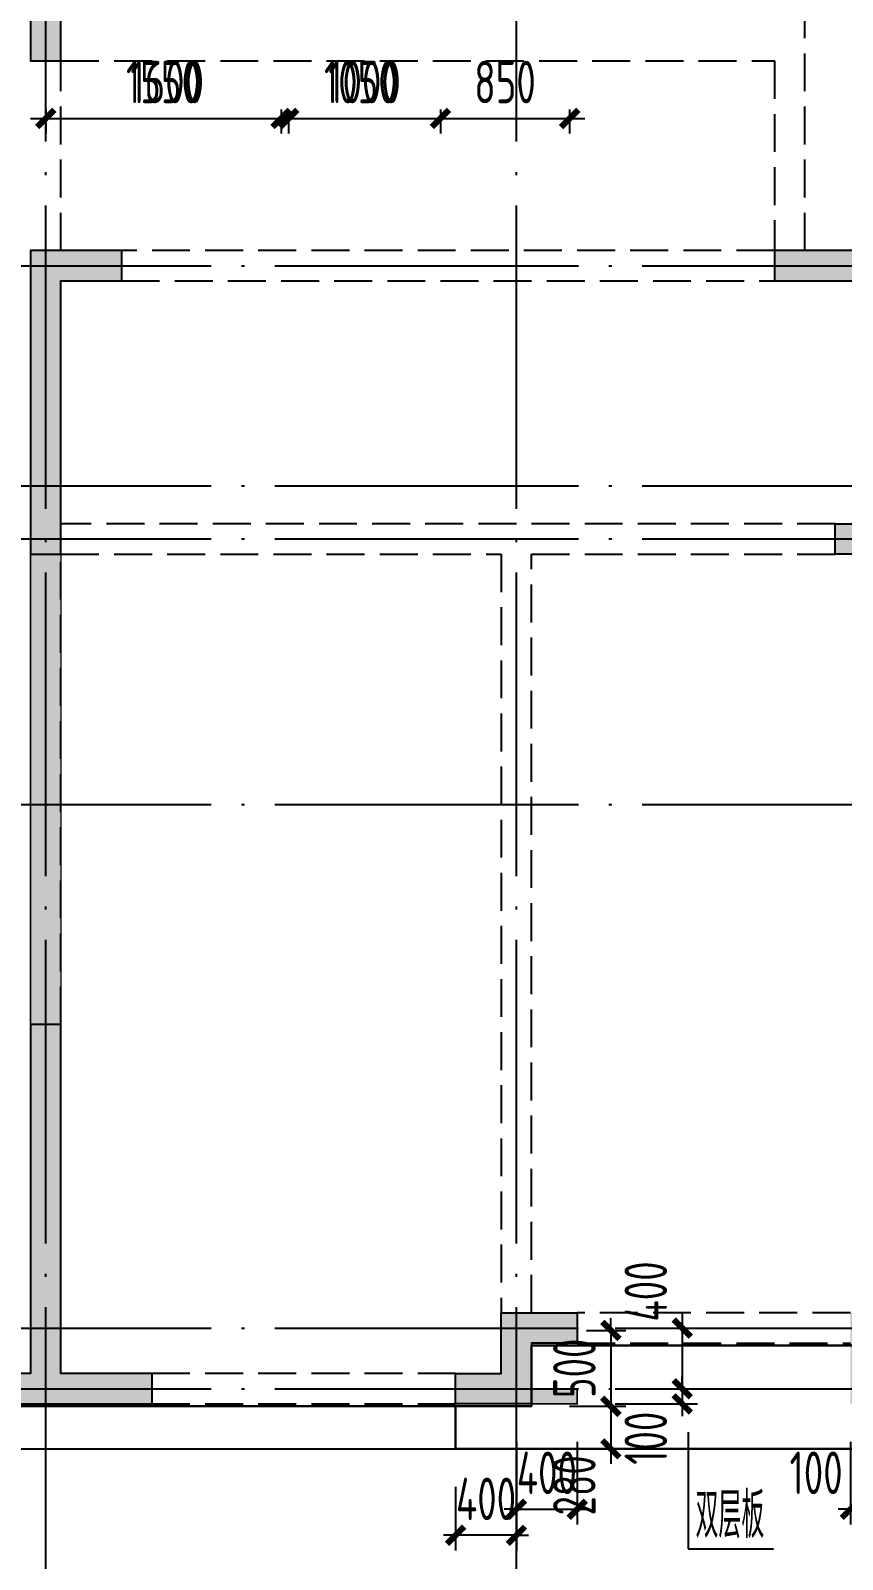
# Model space of a CAD drawing. Extents: x 154268 to 5133249, y -1832900 to 601179.
# Drawn here: x 674770 to 680117, y 580840 to 590915 of the extents above; entities that cross this region are included whole.
import ezdxf
from ezdxf.enums import TextEntityAlignment as Align

# ---------------------------------------------------------------- set-up
doc = ezdxf.new("R2010")
doc.units = 0
doc.header["$LTSCALE"] = 1000
doc.linetypes.add('DASH', pattern=[0.35, 0.25, -0.1])
doc.linetypes.add('DOTE', pattern=[2.42, 2, -0.2, 0.02, -0.2])
for name, color, linetype in [('A-ANNO-AXIS', 94, 'Continuous'), ('A-ANNO-DOTE', 15, 'DOTE'), ('DIM', 3, 'Continuous'), ('HATCH', 254, 'Continuous'), ('S-BASE-SING-实线', 7, 'Continuous'), ('S-BEAM-实线', 4, 'Continuous'), ('S-FLOOR-说明', 7, 'Continuous'), ('S-WALL-砼墙', 60, 'Continuous'), ('一体浇筑', 1, 'Continuous')]:
    doc.layers.add(name, color=color, linetype=linetype)
doc.styles.add('DIM_FONT', font='SIMPLEX', dxfattribs={"width": 0.7, "bigfont": 'GBCBIG'})
doc.styles.add('TSSD_Dimension', font='tssdeng.shx', dxfattribs={"width": 0.7, "bigfont": 'Hztxt.shx'})
doc.dimstyles.new('TSSD_100_100$0', dxfattribs={"dimtxt": 280, "dimasz": 80, "dimexe": 100, "dimexo": 250, "dimgap": 100, "dimtad": 1, "dimdec": 0, "dimzin": 0, "dimdsep": 46, "dimtxsty": 'TSSD_Dimension', "dimblk": 'ARCHTICK', "dimcen": 0, "dimdle": 100, "dimclrd": 3, "dimclre": 3, "dimclrt": 7, "dimadec": 0, "dimazin": 0, "dimtfac": 1, "dimtdec": 0, "dimtix": 1, "dimtmove": 2, "dimatfit": 3, "dimldrblk": 'ARCHTICK', "dimfxl": 100, "dimtolj": 1, "dimtzin": 0, "dimarcsym": 0})
pattern_1 = [(50, (-3130232.09, 2526935.15), (215.178055, -18.8256405), [22.5, -247.5]), (355, (-3130232.1, 2526935.15), (-41.6254, 225.65764), [18, -198]), (100.4514, (-3130214.16, 2526933.58), (173.552815, 206.831863), [19.122057, -210.342634]), (46.1842, (-3130232.1, 2526995.15), (320.172315, -49.655704), [33.75, -371.25]), (96.6356, (-3130205.4, 2526991), (280.398812, 292.235361), [28.683086, -315.5139]), (351.1842, (-3130232.1, 2526995.15), (280.398584, 292.23558), [27, -297]), (21, (-3130202.09, 2526980.15), (179.072116, -120.785667), [22.5, -247.5]), (326, (-3130202.1, 2526980.15), (72.9946, 217.545014), [18, -198]), (71.4514, (-3130187.17, 2526970.08), (252.066789, 96.759149), [19.122057, -210.342634]), (37.5, (-3130232.09, 2526935.15), (3.6479566, 99.8681561), [0, -195.6, 0, -201, 0, -198.75]), (7.5, (-3130232.09, 2526935.15), (78.9208612, 118.3235136), [0, -114.6, 0, -191.1, 0, -75.75]), (327.5, (-3130298.99, 2526935.15), (160.1467309, -6.7664615), [0, -75, 0, -234, 0, -310.5]), (317.5, (-3130328.99, 2526935.15), (174.955851, 30.0314947), [0, -97.5, 0, -155.4, 0, -220.5]), (45, (-3130232.09, 2526935.15), (-106.066017, 106.066017), [])]

# ---------------------------------------------------------------- blocks, each defined once
blk = doc.blocks.new('T4zw1')
at = {"layer": 'A-ANNO-DOTE'}
for p, q in [((1584357, -2354199), (1584357, -2338823)), ((1587457, -2354199), (1587457, -2338823)), ((1554406, -2345337), (1601542, -2345337)), ((1554406, -2346787), (1601542, -2346787)), ((1554406, -2347137), (1601542, -2347137)), ((1554406, -2348887), (1601542, -2348887)), ((1554406, -2352337), (1601542, -2352337)), ((1554406, -2352737), (1601542, -2352737))]:
    blk.add_line(p, q, dxfattribs=at)
blk = doc.blocks.new('T4sbzpm1')
at = {"layer": 'S-BEAM-实线', "linetype": 'DASH'}
for p, q in [((33600, 7600), (33600, 9650)), ((28700, 8850), (33400, 8850)), ((28700, 7600), (28700, 8850)), ((33400, 8850), (33400, 7600)), ((33400, 7600), (29100, 7600)), ((29100, 7400), (33500, 7400)), ((33800, 5800), (28700, 5800)), ((28700, 5600), (31600, 5600)), ((28700, 2500), (28700, 5600)), ((31600, 5600), (31600, 600)), ((31800, 600), (31800, 5600)), ((31800, 5600), (33800, 5600)), ((33900, 600), (32100, 600)), ((32100, 400), (33900, 400)), ((31300, 200), (29300, 200)), ((29300, 0), (31300, 0))]:
    blk.add_line(p, q, dxfattribs=at)
at = {"layer": 'S-WALL-砼墙'}
for points in [[(29250, 12350), (29250, 12550), (28500, 12550), (28500, 9750), (27150, 9750), (27150, 9550), (28500, 9550), (28500, 8850), (28700, 8850), (28700, 9550), (30100, 9550), (30100, 9750), (28700, 9750), (28700, 12350)], [(29100, 7400), (29100, 7600), (28500, 7600), (28500, 5600), (28700, 5600), (28700, 7400)], [(36800, 7400), (36800, 7600), (33400, 7600), (33400, 7400), (35200, 7400), (35200, 7050), (35400, 7050), (35400, 7400)], [(33800, 5600), (33800, 5800), (34600, 5800), (34600, 5600), (34500, 5600), (34500, 4800), (34300, 4800), (34300, 5600)], [(28700, 2500), (28500, 2500), (28500, 200), (28000, 200), (28000, 0), (29300, 0), (29300, 200), (28700, 200)], [(31300, 0), (31300, 200), (31600, 200), (31600, 600), (32100, 600), (32100, 400), (31800, 400), (31800, 0)]]:
    blk.add_lwpolyline(points, close=True, dxfattribs=at)
blk = doc.blocks.new('_ArchTick')
at = {"color": 0, "linetype": 'ByBlock', "const_width": 0.5}
blk.add_lwpolyline([(-0.71, -0.71), (0.71, 0.71)], dxfattribs=at)
blk = doc.blocks.new('*D6001')
at = {"layer": 'Defpoints', "color": 0, "transparency": 16777216}
for p in [(28500, 8679), (30100, 8679), (30100, 8371)]:
    blk.add_point(p, dxfattribs=at)
at = {"layer": 'DIM', "color": 3, "lineweight": -2, "transparency": 16777216}
for p, q in [((28400, 8371), (30200, 8371)), ((28500, 8429), (28500, 8271)), ((30100, 8429), (30100, 8271))]:
    blk.add_line(p, q, dxfattribs=at)
at = {"layer": 'DIM', "color": 3, "lineweight": -2, "transparency": 16777216, "xscale": 80, "yscale": 80, "zscale": 80, "rotation": 180}
blk.add_blockref('_ArchTick', (28500, 8371), dxfattribs=at)
at = {"layer": 'DIM', "color": 3, "lineweight": -2, "transparency": 16777216, "xscale": 80, "yscale": 80, "zscale": 80}
blk.add_blockref('_ArchTick', (30100, 8371), dxfattribs=at)
at = {"layer": 'DIM', "color": 7, "transparency": 16777216, "insert": (29300, 8611), "char_height": 280, "attachment_point": 5, "style": 'TSSD_Dimension'}
blk.add_mtext('\\A1;1600', dxfattribs=at)
blk = doc.blocks.new('*D6002')
at = {"layer": 'Defpoints', "color": 0, "transparency": 16777216}
for p in [(30100, 8679), (31100, 8679), (31100, 8371)]:
    blk.add_point(p, dxfattribs=at)
at = {"layer": 'DIM', "color": 3, "lineweight": -2, "transparency": 16777216}
for p, q in [((30000, 8371), (31200, 8371)), ((30100, 8429), (30100, 8271)), ((31100, 8429), (31100, 8271))]:
    blk.add_line(p, q, dxfattribs=at)
at = {"layer": 'DIM', "color": 3, "lineweight": -2, "transparency": 16777216, "xscale": 80, "yscale": 80, "zscale": 80, "rotation": 180}
blk.add_blockref('_ArchTick', (30100, 8371), dxfattribs=at)
at = {"layer": 'DIM', "color": 3, "lineweight": -2, "transparency": 16777216, "xscale": 80, "yscale": 80, "zscale": 80}
blk.add_blockref('_ArchTick', (31100, 8371), dxfattribs=at)
at = {"layer": 'DIM', "color": 7, "transparency": 16777216, "insert": (30600, 8611), "char_height": 280, "attachment_point": 5, "style": 'TSSD_Dimension'}
blk.add_mtext('\\A1;1000', dxfattribs=at)
blk = doc.blocks.new('*D6003')
at = {"layer": 'Defpoints', "color": 0, "transparency": 16777216}
for p in [(31100, 8679), (31950, 8679), (31950, 8371)]:
    blk.add_point(p, dxfattribs=at)
at = {"layer": 'DIM', "color": 3, "lineweight": -2, "transparency": 16777216}
for p, q in [((31000, 8371), (32050, 8371)), ((31100, 8429), (31100, 8271)), ((31950, 8429), (31950, 8271))]:
    blk.add_line(p, q, dxfattribs=at)
at = {"layer": 'DIM', "color": 3, "lineweight": -2, "transparency": 16777216, "xscale": 80, "yscale": 80, "zscale": 80, "rotation": 180}
blk.add_blockref('_ArchTick', (31100, 8371), dxfattribs=at)
at = {"layer": 'DIM', "color": 3, "lineweight": -2, "transparency": 16777216, "xscale": 80, "yscale": 80, "zscale": 80}
blk.add_blockref('_ArchTick', (31950, 8371), dxfattribs=at)
at = {"layer": 'DIM', "color": 7, "transparency": 16777216, "insert": (31525, 8611), "char_height": 280, "attachment_point": 5, "style": 'TSSD_Dimension'}
blk.add_mtext('\\A1;850', dxfattribs=at)
blk = doc.blocks.new('*D5372')
at = {"layer": 'Defpoints', "color": 0, "transparency": 16777216}
for p in [(674870, 590645), (676420, 590645), (676420, 590336)]:
    blk.add_point(p, dxfattribs=at)
at = {"layer": 'DIM', "color": 3, "lineweight": -2, "transparency": 16777216}
for p, q in [((674870, 590395), (674870, 590236)), ((676420, 590395), (676420, 590236)), ((674770, 590336), (676520, 590336))]:
    blk.add_line(p, q, dxfattribs=at)
at = {"layer": 'DIM', "color": 3, "lineweight": -2, "transparency": 16777216, "xscale": 80, "yscale": 80, "zscale": 80, "rotation": 180}
blk.add_blockref('_ArchTick', (674870, 590336), dxfattribs=at)
at = {"layer": 'DIM', "color": 3, "lineweight": -2, "transparency": 16777216, "xscale": 80, "yscale": 80, "zscale": 80}
blk.add_blockref('_ArchTick', (676420, 590336), dxfattribs=at)
at = {"layer": 'DIM', "color": 7, "transparency": 16777216, "insert": (675645, 590576), "char_height": 280, "attachment_point": 5, "style": 'TSSD_Dimension'}
blk.add_mtext('\\A1;1550', dxfattribs=at)
blk = doc.blocks.new('*D5373')
at = {"layer": 'Defpoints', "color": 0, "transparency": 16777216}
for p in [(676420, 590645), (677470, 590645), (677470, 590336)]:
    blk.add_point(p, dxfattribs=at)
at = {"layer": 'DIM', "color": 3, "lineweight": -2, "transparency": 16777216}
for p, q in [((676420, 590395), (676420, 590236)), ((677470, 590395), (677470, 590236)), ((676320, 590336), (677570, 590336))]:
    blk.add_line(p, q, dxfattribs=at)
at = {"layer": 'DIM', "color": 3, "lineweight": -2, "transparency": 16777216, "xscale": 80, "yscale": 80, "zscale": 80, "rotation": 180}
blk.add_blockref('_ArchTick', (676420, 590336), dxfattribs=at)
at = {"layer": 'DIM', "color": 3, "lineweight": -2, "transparency": 16777216, "xscale": 80, "yscale": 80, "zscale": 80}
blk.add_blockref('_ArchTick', (677470, 590336), dxfattribs=at)
at = {"layer": 'DIM', "color": 7, "transparency": 16777216, "insert": (676945, 590576), "char_height": 280, "attachment_point": 5, "style": 'TSSD_Dimension'}
blk.add_mtext('\\A1;1050', dxfattribs=at)
blk = doc.blocks.new('*D5374')
at = {"layer": 'Defpoints', "color": 0, "transparency": 16777216}
for p in [(677470, 590645), (678320, 590645), (678320, 590336)]:
    blk.add_point(p, dxfattribs=at)
at = {"layer": 'DIM', "color": 3, "lineweight": -2, "transparency": 16777216}
for p, q in [((677470, 590395), (677470, 590236)), ((678320, 590395), (678320, 590236)), ((677370, 590336), (678420, 590336))]:
    blk.add_line(p, q, dxfattribs=at)
at = {"layer": 'DIM', "color": 3, "lineweight": -2, "transparency": 16777216, "xscale": 80, "yscale": 80, "zscale": 80, "rotation": 180}
blk.add_blockref('_ArchTick', (677470, 590336), dxfattribs=at)
at = {"layer": 'DIM', "color": 3, "lineweight": -2, "transparency": 16777216, "xscale": 80, "yscale": 80, "zscale": 80}
blk.add_blockref('_ArchTick', (678320, 590336), dxfattribs=at)
at = {"layer": 'DIM', "color": 7, "transparency": 16777216, "insert": (677895, 590576), "char_height": 280, "attachment_point": 5, "style": 'TSSD_Dimension'}
blk.add_mtext('\\A1;850', dxfattribs=at)
blk = doc.blocks.new('*D5332')
at = {"layer": 'Defpoints', "color": 0, "transparency": 16777216}
for p in [(677970, 581865), (678370, 581865), (678370, 581171)]:
    blk.add_point(p, dxfattribs=at)
at = {"layer": 'DIM', "color": 3, "lineweight": -2, "transparency": 16777216}
for p, q in [((677970, 581615), (677970, 581071)), ((678370, 581615), (678370, 581071)), ((677970, 581171), (677890, 581171)), ((677970, 581171), (678370, 581171)), ((678370, 581171), (678450, 581171))]:
    blk.add_line(p, q, dxfattribs=at)
at = {"layer": 'DIM', "color": 3, "lineweight": -2, "transparency": 16777216, "xscale": 80, "yscale": 80, "zscale": 80}
blk.add_blockref('_ArchTick', (677970, 581171), dxfattribs=at)
at = {"layer": 'DIM', "color": 3, "lineweight": -2, "transparency": 16777216, "xscale": 80, "yscale": 80, "zscale": 80, "rotation": 180}
blk.add_blockref('_ArchTick', (678370, 581171), dxfattribs=at)
at = {"layer": 'DIM', "color": 7, "transparency": 16777216, "insert": (678170, 581411), "char_height": 280, "attachment_point": 5, "style": 'TSSD_Dimension'}
blk.add_mtext('\\A1;400', dxfattribs=at)
blk = doc.blocks.new('*D5333')
at = {"layer": 'Defpoints', "color": 0, "transparency": 16777216}
for p in [(680170, 581865), (680270, 581865), (680270, 581171)]:
    blk.add_point(p, dxfattribs=at)
at = {"layer": 'DIM', "color": 3, "lineweight": -2, "transparency": 16777216}
for p, q in [((680170, 581615), (680170, 581071)), ((680270, 581615), (680270, 581071)), ((680170, 581171), (680090, 581171)), ((680170, 581171), (680270, 581171)), ((680270, 581171), (680350, 581171))]:
    blk.add_line(p, q, dxfattribs=at)
at = {"layer": 'DIM', "color": 3, "lineweight": -2, "transparency": 16777216, "xscale": 80, "yscale": 80, "zscale": 80}
blk.add_blockref('_ArchTick', (680170, 581171), dxfattribs=at)
at = {"layer": 'DIM', "color": 3, "lineweight": -2, "transparency": 16777216, "xscale": 80, "yscale": 80, "zscale": 80, "rotation": 180}
blk.add_blockref('_ArchTick', (680270, 581171), dxfattribs=at)
at = {"layer": 'DIM', "color": 7, "transparency": 16777216, "insert": (679944, 581411), "char_height": 280, "attachment_point": 5, "style": 'TSSD_Dimension'}
blk.add_mtext('\\A1;100', dxfattribs=at)
blk = doc.blocks.new('*D5338')
at = {"layer": 'Defpoints', "color": 0, "transparency": 16777216}
for p in [(678370, 582365), (678370, 581965), (679062, 581965)]:
    blk.add_point(p, dxfattribs=at)
at = {"layer": 'DIM', "color": 3, "lineweight": -2, "transparency": 16777216}
for p, q in [((679062, 582465), (679062, 581865)), ((678620, 582365), (679162, 582365)), ((678620, 581965), (679162, 581965))]:
    blk.add_line(p, q, dxfattribs=at)
at = {"layer": 'DIM', "color": 3, "lineweight": -2, "transparency": 16777216, "xscale": 80, "yscale": 80, "zscale": 80}
for p, rotation in [((679062, 582365), 90), ((679062, 581965), 270)]:
    blk.add_blockref('_ArchTick', p, dxfattribs=dict(at, rotation=rotation))
at = {"layer": 'DIM', "color": 7, "transparency": 16777216, "insert": (678822, 582606), "char_height": 280, "attachment_point": 5, "rotation": 90, "style": 'TSSD_Dimension'}
blk.add_mtext('\\A1;400', dxfattribs=at)
blk = doc.blocks.new('*D5339')
at = {"layer": 'Defpoints', "color": 0, "transparency": 16777216}
for p in [(678370, 581965), (678370, 581865), (679062, 581865)]:
    blk.add_point(p, dxfattribs=at)
at = {"layer": 'DIM', "color": 3, "lineweight": -2, "transparency": 16777216}
for p, q in [((679062, 581965), (679062, 582045)), ((678620, 581965), (679162, 581965)), ((679062, 581965), (679062, 581865)), ((678620, 581865), (679162, 581865)), ((679062, 581865), (679062, 581785))]:
    blk.add_line(p, q, dxfattribs=at)
at = {"layer": 'DIM', "color": 3, "lineweight": -2, "transparency": 16777216, "xscale": 80, "yscale": 80, "zscale": 80}
for p, rotation in [((679062, 581965), 270), ((679062, 581865), 90)]:
    blk.add_blockref('_ArchTick', p, dxfattribs=dict(at, rotation=rotation))
at = {"layer": 'DIM', "color": 7, "transparency": 16777216, "insert": (678822, 581639), "char_height": 280, "attachment_point": 5, "rotation": 90, "style": 'TSSD_Dimension'}
blk.add_mtext('\\A1;100', dxfattribs=at)
blk = doc.blocks.new('*D4724')
at = {"layer": 'Defpoints', "color": 0, "transparency": 16777216}
for p in [(31800, 0), (31894, -280), (32322, -280)]:
    blk.add_point(p, dxfattribs=at)
at = {"layer": 'DIM', "color": 3, "lineweight": -2, "transparency": 16777216}
for p, q in [((32050, 0), (32422, 0)), ((32322, 100), (32322, -380)), ((32144, -280), (32422, -280))]:
    blk.add_line(p, q, dxfattribs=at)
at = {"layer": 'DIM', "color": 3, "lineweight": -2, "transparency": 16777216, "xscale": 80, "yscale": 80, "zscale": 80}
for p, rotation in [((32322, 0), 90), ((32322, -280), 270)]:
    blk.add_blockref('_ArchTick', p, dxfattribs=dict(at, rotation=rotation))
at = {"layer": 'DIM', "color": 7, "transparency": 16777216, "insert": (32082, -521), "char_height": 280, "attachment_point": 5, "rotation": 90, "style": 'TSSD_Dimension'}
blk.add_mtext('\\A1;280', dxfattribs=at)
blk = doc.blocks.new('*D4725')
at = {"layer": 'Defpoints', "color": 0, "transparency": 16777216}
for p in [(31300, -280), (31700, -280), (31300, -850)]:
    blk.add_point(p, dxfattribs=at)
at = {"layer": 'DIM', "color": 3, "lineweight": -2, "transparency": 16777216}
for p, q in [((31300, -530), (31300, -950)), ((31700, -530), (31700, -950)), ((31300, -850), (31220, -850)), ((31700, -850), (31300, -850)), ((31700, -850), (31780, -850))]:
    blk.add_line(p, q, dxfattribs=at)
at = {"layer": 'DIM', "color": 3, "lineweight": -2, "transparency": 16777216, "xscale": 80, "yscale": 80, "zscale": 80}
blk.add_blockref('_ArchTick', (31300, -850), dxfattribs=at)
at = {"layer": 'DIM', "color": 3, "lineweight": -2, "transparency": 16777216, "xscale": 80, "yscale": 80, "zscale": 80, "rotation": 180}
blk.add_blockref('_ArchTick', (31700, -850), dxfattribs=at)
at = {"layer": 'DIM', "color": 7, "transparency": 16777216, "insert": (31500, -610), "char_height": 280, "attachment_point": 5, "style": 'TSSD_Dimension'}
blk.add_mtext('\\A1;400', dxfattribs=at)
blk = doc.blocks.new('*D4743')
at = {"layer": 'Defpoints', "color": 0, "transparency": 16777216}
for p in [(31912, 500), (31800, 0), (32322, 0)]:
    blk.add_point(p, dxfattribs=at)
at = {"layer": 'DIM', "color": 3, "lineweight": -2, "transparency": 16777216}
for p, q in [((32322, 500), (32322, 580)), ((32162, 500), (32422, 500)), ((32322, 500), (32322, 0)), ((32050, 0), (32422, 0)), ((32322, 0), (32322, -80))]:
    blk.add_line(p, q, dxfattribs=at)
at = {"layer": 'DIM', "color": 3, "lineweight": -2, "transparency": 16777216, "xscale": 80, "yscale": 80, "zscale": 80}
for p, rotation in [((32322, 500), 270), ((32322, 0), 90)]:
    blk.add_blockref('_ArchTick', p, dxfattribs=dict(at, rotation=rotation))
at = {"layer": 'DIM', "color": 7, "transparency": 16777216, "insert": (32082, 250), "char_height": 280, "attachment_point": 5, "rotation": 90, "style": 'TSSD_Dimension'}
blk.add_mtext('\\A1;500', dxfattribs=at)
blk = doc.blocks.new('T4bzdk1')
at = {"layer": 'DIM'}
for base, p1, p2, picture, middle in [((30100, 8370.5), (28500, 8679.3), (30100, 8679.3), '*D6001', (29300, 8610.5)), ((31100, 8370.5), (30100, 8679.3), (31100, 8679.3), '*D6002', (30600, 8610.5)), ((31950, 8370.5), (31100, 8679.3), (31950, 8679.3), '*D6003', (31525, 8610.5))]:
    dim = blk.add_linear_dim(base=base, p1=p1, p2=p2, angle=180, dimstyle='TSSD_100_100$0', dxfattribs=at)
    dim.commit()
    dim.dimension.update_dxf_attribs({"geometry": picture, "text_midpoint": middle})
blk = doc.blocks.new('2T4bx')
at = {"color": 1}
blk.add_lwpolyline([(25500, 0), (31800, 0), (31800, 400), (34500, 400), (34500, 5600), (36100, 5600), (36100, 400), (38800, 400), (38800, 0), (45600, 0), (45600, 4160), (45810, 4160), (45810, 6100), (45600, 6100), (45600, 12550), (28500, 12550)], dxfattribs=at)
at = {"color": 2}
for points in [[(34500, 400), (34500, -280), (31300, -280), (31300, 0), (31800, 0), (31800, 400)], [(34500, 400), (34500, -280), (31300, -280), (31300, 0), (31800, 0), (31800, 400)], [(25200, -280), (31300, -280), (31300, 0), (25200, 0)]]:
    blk.add_lwpolyline(points, close=True, dxfattribs=at)
blk.add_lwpolyline([(31300, -280), (38500, -280), (38500, 0), (38800, 0), (38800, 400), (31800, 400), (31800, 0), (31300, 0), (31300, -280), (31300, -280), (31300, -280)], dxfattribs=at)
at = {"layer": 'S-BASE-SING-实线', "color": 3}
for p, q in [((32830.9, -170.6), (32830.9, -938.6)), ((32830.9, -938.6), (33393.4, -938.6))]:
    blk.add_line(p, q, dxfattribs=at)
at = {"layer": 'S-FLOOR-说明', "style": 'DIM_FONT', "width": 0.7}
blk.add_text('双层板', height=300, dxfattribs=at).set_placement((33106.4, -867.2), align=Align.CENTER)
at = {"layer": 'DIM'}
dim = blk.add_linear_dim(base=(32322.3, 0), p1=(31912, 500), p2=(31800, 0), angle=90, dimstyle='TSSD_100_100$0', dxfattribs=at)
dim.commit()
dim.dimension.update_dxf_attribs({"geometry": '*D4743', "text_midpoint": (32082.3, 250)})
dim = blk.add_linear_dim(base=(32322.3, -280), p1=(31800, 0), p2=(31893.7, -280), angle=90, dimstyle='TSSD_100_100$0', dxfattribs=at)
dim.commit()
dim.dimension.update_dxf_attribs({"geometry": '*D4724', "text_midpoint": (32082.3, -520.9), "dimtype": 128})
dim = blk.add_linear_dim(base=(31300, -850), p1=(31700, -280), p2=(31300, -280), dimstyle='TSSD_100_100$0', dxfattribs=at)
dim.commit()
dim.dimension.update_dxf_attribs({"geometry": '*D4725', "text_midpoint": (31500, -610)})

msp = doc.modelspace()

# ---------------------------------------------------------------- hatches: boundary and pattern name
at = {"layer": 'HATCH'}
h = msp.add_hatch(color=253, dxfattribs=at)
h.paths.add_polyline_path([(672269.6, 581865.2), (672269.6, 582065.2), (671969.6, 582065.2), (671969.6, 582465.2), (671469.6, 582465.2), (671469.6, 582265.2), (671769.6, 582265.2), (671769.6, 581865.2)])
h.paths.add_polyline_path([(674969.6, 584365.2), (674769.6, 584365.2), (674769.6, 582065.2), (674269.6, 582065.2), (674269.6, 581865.2), (675569.6, 581865.2), (675569.6, 582065.2), (674969.6, 582065.2)])
h.paths.add_polyline_path([(675369.6, 589265.2), (675369.6, 589465.2), (674769.6, 589465.2), (674769.6, 587465.2), (674969.6, 587465.2), (674969.6, 589265.2)])
h.paths.add_polyline_path([(675519.6, 594215.2), (675519.6, 594415.2), (674769.6, 594415.2), (674769.6, 591615.2), (673419.6, 591615.2), (673419.6, 591415.2), (674769.6, 591415.2), (674769.6, 590715.2), (674969.6, 590715.2), (674969.6, 591415.2), (676369.6, 591415.2), (676369.6, 591615.2), (674969.6, 591615.2), (674969.6, 594215.2)])
h.paths.add_polyline_path([(680469.6, 594415.2), (679669.6, 594415.2), (679669.6, 591415.2), (679869.6, 591415.2), (679869.6, 591915.2), (680369.6, 591915.2), (680369.6, 592115.2), (679869.6, 592115.2), (679869.6, 594215.2), (680469.6, 594215.2)])
h.paths.add_polyline_path([(684419.6, 594415.2), (683619.6, 594415.2), (683619.6, 594215.2), (684219.6, 594215.2), (684219.6, 592115.2), (683819.6, 592115.2), (683819.6, 591915.2), (684419.6, 591915.2)])
h.paths.add_polyline_path([(683069.6, 589265.2), (683069.6, 589465.2), (679669.6, 589465.2), (679669.6, 589265.2), (681469.6, 589265.2), (681469.6, 588915.2), (681669.6, 588915.2), (681669.6, 589265.2)])
h.paths.add_polyline_path([(677569.6, 581865.2), (677569.6, 582065.2), (677869.6, 582065.2), (677869.6, 582465.2), (678369.6, 582465.2), (678369.6, 582265.2), (678069.6, 582265.2), (678069.6, 581865.2)])
h.paths.add_polyline_path([(680169.6, 582265.2), (680169.6, 582465.2), (680569.6, 582465.2), (680569.6, 584365.2), (680769.6, 584365.2), (680769.6, 582265.2)])
h.paths.add_polyline_path([(682969.6, 582265.2), (682969.6, 582465.2), (682569.6, 582465.2), (682569.6, 584365.2), (682369.6, 584365.2), (682369.6, 582265.2)])
h.paths.add_polyline_path([(680069.6, 587465.2), (680069.6, 587665.2), (680869.6, 587665.2), (680869.6, 587465.2), (680769.6, 587465.2), (680769.6, 586665.2), (680569.6, 586665.2), (680569.6, 587465.2)])
h.paths.add_polyline_path([(683069.6, 587465.2), (683069.6, 587665.2), (682269.6, 587665.2), (682269.6, 587465.2), (682369.6, 587465.2), (682369.6, 586665.2), (682569.6, 586665.2), (682569.6, 587465.2)])
h.paths.add_polyline_path([(685569.6, 581865.2), (685569.6, 582115.2), (685269.6, 582115.2), (685269.6, 582465.2), (684769.6, 582465.2), (684769.6, 582265.2), (685069.6, 582265.2), (685069.6, 581865.2)])
h.paths.add_polyline_path([(688369.6, 584215.2), (688169.6, 584215.2), (688169.6, 582115.2), (687569.6, 582115.2), (687569.6, 581865.2), (688769.6, 581865.2), (688769.6, 582115.2), (688369.6, 582115.2)])
h.paths.add_polyline_path([(688369.6, 589465.2), (686519.6, 589465.2), (686519.6, 589265.2), (688169.6, 589265.2), (688169.6, 587465.2), (688369.6, 587465.2)])
h.paths.add_polyline_path([(686369.6, 594165.2), (686369.6, 594415.2), (685669.6, 594415.2), (685669.6, 590915.2), (686719.6, 590915.2), (686719.6, 591115.2), (685869.6, 591115.2), (685869.6, 594165.2)])
h.paths.add_polyline_path([(689369.6, 594165.2), (689369.6, 594415.2), (688169.6, 594415.2), (688169.6, 594165.2), (688669.6, 594165.2), (688669.6, 592515.2), (688869.6, 592515.2), (688869.6, 594165.2)])
h.paths.add_polyline_path([(691869.6, 594415.2), (690869.6, 594415.2), (690869.6, 594165.2), (691619.6, 594165.2), (691619.6, 590815.2), (691869.6, 590815.2)])
h.paths.add_polyline_path([(691869.6, 588315.2), (691619.6, 588315.2), (691619.6, 588015.2), (690069.6, 588015.2), (690069.6, 587815.2), (691869.6, 587815.2)])
h.paths.add_polyline_path([(691869.6, 585915.2), (691619.6, 585915.2), (691619.6, 582115.2), (691169.6, 582115.2), (691169.6, 581865.2), (691869.6, 581865.2)])
h.paths.add_polyline_path([(668969.6, 584965.2), (669169.6, 584965.2), (669169.6, 582465.2), (669669.6, 582465.2), (669669.6, 582265.2), (668469.6, 582265.2), (668469.6, 582465.2), (668969.6, 582465.2)])
h.paths.add_polyline_path([(668169.6, 591415.2), (668169.6, 591615.2), (669969.6, 591615.2), (669969.6, 591415.2), (669169.6, 591415.2), (669169.6, 588015.2), (668969.6, 588015.2), (668969.6, 591415.2)])
h.paths.add_polyline_path([(665869.6, 581865.2), (665869.6, 582065.2), (666169.6, 582065.2), (666169.6, 582465.2), (666669.6, 582465.2), (666669.6, 582265.2), (666369.6, 582265.2), (666369.6, 581865.2)])
h.paths.add_polyline_path([(663169.6, 584365.2), (663369.6, 584365.2), (663369.6, 582065.2), (663869.6, 582065.2), (663869.6, 581865.2), (662569.6, 581865.2), (662569.6, 582065.2), (663169.6, 582065.2)])
h.paths.add_polyline_path([(662769.6, 589265.2), (662769.6, 589465.2), (663369.6, 589465.2), (663369.6, 587465.2), (663169.6, 587465.2), (663169.6, 589265.2)])
h.paths.add_polyline_path([(662619.6, 594215.2), (662619.6, 594415.2), (663369.6, 594415.2), (663369.6, 591615.2), (664719.6, 591615.2), (664719.6, 591415.2), (663369.6, 591415.2), (663369.6, 590715.2), (663169.6, 590715.2), (663169.6, 591415.2), (661769.6, 591415.2), (661769.6, 591615.2), (663169.6, 591615.2), (663169.6, 594215.2)])
h.paths.add_polyline_path([(657669.6, 594415.2), (658469.6, 594415.2), (658469.6, 591415.2), (658269.6, 591415.2), (658269.6, 591915.2), (657769.6, 591915.2), (657769.6, 592115.2), (658269.6, 592115.2), (658269.6, 594215.2), (657669.6, 594215.2)])
h.paths.add_polyline_path([(653719.6, 594415.2), (654519.6, 594415.2), (654519.6, 594215.2), (653919.6, 594215.2), (653919.6, 592115.2), (654319.6, 592115.2), (654319.6, 591915.2), (653719.6, 591915.2)])
h.paths.add_polyline_path([(655069.6, 589265.2), (655069.6, 589465.2), (658469.6, 589465.2), (658469.6, 589265.2), (656669.6, 589265.2), (656669.6, 588915.2), (656469.6, 588915.2), (656469.6, 589265.2)])
h.paths.add_polyline_path([(660569.6, 581865.2), (660569.6, 582065.2), (660269.6, 582065.2), (660269.6, 582465.2), (659769.6, 582465.2), (659769.6, 582265.2), (660069.6, 582265.2), (660069.6, 581865.2)])
h.paths.add_polyline_path([(657969.6, 582265.2), (657969.6, 582465.2), (657569.6, 582465.2), (657569.6, 584365.2), (657369.6, 584365.2), (657369.6, 582265.2)])
h.paths.add_polyline_path([(655169.6, 582265.2), (655169.6, 582465.2), (655569.6, 582465.2), (655569.6, 584365.2), (655769.6, 584365.2), (655769.6, 582265.2)])
h.paths.add_polyline_path([(658069.6, 587465.2), (658069.6, 587665.2), (657269.6, 587665.2), (657269.6, 587465.2), (657369.6, 587465.2), (657369.6, 586665.2), (657569.6, 586665.2), (657569.6, 587465.2)])
h.paths.add_polyline_path([(655069.6, 587465.2), (655069.6, 587665.2), (655869.6, 587665.2), (655869.6, 587465.2), (655769.6, 587465.2), (655769.6, 586665.2), (655569.6, 586665.2), (655569.6, 587465.2)])
h.paths.add_polyline_path([(652569.6, 581865.2), (652569.6, 582115.2), (652869.6, 582115.2), (652869.6, 582465.2), (653369.6, 582465.2), (653369.6, 582265.2), (653069.6, 582265.2), (653069.6, 581865.2)])
h.paths.add_polyline_path([(649769.6, 584215.2), (649969.6, 584215.2), (649969.6, 582115.2), (650569.6, 582115.2), (650569.6, 581865.2), (649369.6, 581865.2), (649369.6, 582115.2), (649769.6, 582115.2)])
h.paths.add_polyline_path([(649769.6, 589465.2), (651619.6, 589465.2), (651619.6, 589265.2), (649969.6, 589265.2), (649969.6, 587465.2), (649769.6, 587465.2)])
h.paths.add_polyline_path([(651769.6, 594165.2), (651769.6, 594415.2), (652469.6, 594415.2), (652469.6, 590915.2), (651419.6, 590915.2), (651419.6, 591115.2), (652269.6, 591115.2), (652269.6, 594165.2)])
h.paths.add_polyline_path([(648769.6, 594165.2), (648769.6, 594415.2), (649969.6, 594415.2), (649969.6, 594165.2), (649469.6, 594165.2), (649469.6, 592515.2), (649269.6, 592515.2), (649269.6, 594165.2)])
h.paths.add_polyline_path([(646269.6, 594415.2), (647269.6, 594415.2), (647269.6, 594165.2), (646519.6, 594165.2), (646519.6, 590815.2), (646269.6, 590815.2)])
h.paths.add_polyline_path([(646269.6, 588315.2), (646519.6, 588315.2), (646519.6, 588015.2), (648069.6, 588015.2), (648069.6, 587815.2), (646269.6, 587815.2)])
h.paths.add_polyline_path([(646269.6, 585915.2), (646519.6, 585915.2), (646519.6, 582115.2), (646969.6, 582115.2), (646969.6, 581865.2), (646269.6, 581865.2)])
h = msp.add_hatch(dxfattribs=at)
h.set_pattern_fill('ARMORED', color=256, scale=30, style=0)
h.set_pattern_definition(pattern_1)
h.paths.add_polyline_path([(672569.6, 591615.2), (671469.6, 591615.2), (671469.6, 591415.2), (672569.6, 591415.2)])
h.paths.add_polyline_path([(657569.6, 585865.2), (657369.6, 585865.2), (657369.6, 584365.2), (657569.6, 584365.2)])
h.paths.add_polyline_path([(655769.6, 586665.2), (655569.6, 586665.2), (655569.6, 584365.2), (655769.6, 584365.2)])
h.paths.add_polyline_path([(652469.6, 592315.2), (653719.6, 592315.2), (653719.6, 592115.2), (652469.6, 592115.2)])
h.paths.add_polyline_path([(684419.6, 592315.2), (685669.6, 592315.2), (685669.6, 592115.2), (684419.6, 592115.2)])
h.paths.add_polyline_path([(680169.6, 582265.2), (680269.6, 582265.2), (680269.6, 581865.2), (680169.6, 581865.2)])
h.paths.add_polyline_path([(678369.6, 581865.2), (678069.6, 581865.2), (678069.6, 581965.2), (678369.6, 581965.2)])
h.paths.add_polyline_path([(671769.6, 581865.2), (671469.6, 581865.2), (671469.6, 581965.2), (671769.6, 581965.2)])
h.paths.add_polyline_path([(660069.6, 581965.2), (659769.6, 581965.2), (659769.6, 581865.2), (660069.6, 581865.2)])
h.paths.add_polyline_path([(657869.6, 582265.2), (657969.6, 582265.2), (657969.6, 581865.2), (657869.6, 581865.2)])
h.paths.add_polyline_path([(666669.6, 581865.2), (666369.6, 581865.2), (666369.6, 581965.2), (666669.6, 581965.2)])
h.paths.add_polyline_path([(668469.6, 581965.2), (669669.6, 581965.2), (669669.6, 581865.2), (668469.6, 581865.2)])
h.paths.add_polyline_path([(680569.6, 585865.2), (680769.6, 585865.2), (680769.6, 584365.2), (680569.6, 584365.2)])
h.paths.add_polyline_path([(682369.6, 586665.2), (682569.6, 586665.2), (682569.6, 584365.2), (682369.6, 584365.2)])
h.paths.add_polyline_path([(691319.6, 587815.2), (691119.6, 587815.2), (691119.6, 585714.3), (691619.6, 585714.3), (691619.6, 585915.2), (691319.6, 585915.2)])
h.paths.add_polyline_path([(680469.6, 594415.2), (683619.6, 594415.2), (683619.6, 594215.2), (680469.6, 594215.2)])
h.paths.add_polyline_path([(679569.6, 594415.2), (679669.6, 594415.2), (679669.6, 594215.2), (679569.6, 594215.2)])
h.paths.add_polyline_path([(675519.6, 594415.2), (677569.6, 594415.2), (677569.6, 594215.2), (675519.6, 594215.2)])
h.paths.add_polyline_path([(673369.6, 591615.2), (673419.6, 591615.2), (673419.6, 591415.2), (673369.6, 591415.2)])
h.paths.add_polyline_path([(664719.6, 591615.2), (664769.6, 591615.2), (664769.6, 591415.2), (664719.6, 591415.2)])
h.paths.add_polyline_path([(665569.6, 591615.2), (666669.6, 591615.2), (666669.6, 591415.2), (665569.6, 591415.2)])
h.paths.add_polyline_path([(658469.6, 594415.2), (658569.6, 594415.2), (658569.6, 594215.2), (658469.6, 594215.2)])
h.paths.add_polyline_path([(662619.6, 594415.2), (660569.6, 594415.2), (660569.6, 594215.2), (662619.6, 594215.2)])
h.paths.add_polyline_path([(654519.6, 594415.2), (657669.6, 594415.2), (657669.6, 594215.2), (654519.6, 594215.2)])
h.paths.add_polyline_path([(646819.6, 587815.2), (647019.6, 587815.2), (647019.6, 585715.2), (646519.6, 585714.3), (646519.6, 585915.2), (646819.6, 585915.2)])
edge = h.paths.add_edge_path()
edge.add_line((669669.6, 581865.2), (669669.6, 581973.3))
h = msp.add_hatch(dxfattribs=at)
h.set_pattern_fill('ARMORED', color=256, scale=30, style=0)
h.set_pattern_definition(pattern_1)
h.paths.add_polyline_path([(663169.6, 587465.2), (663369.6, 587465.2), (663369.6, 584365.2), (663169.6, 584365.2)])
h.paths.add_polyline_path([(668969.6, 588015.2), (669169.6, 588015.2), (669169.6, 584963.3), (668969.6, 584963.3)])
h.paths.add_polyline_path([(674769.6, 587465.2), (674969.6, 587465.2), (674969.6, 584365.8), (674769.6, 584365.8)])

# ---------------------------------------------------------------- linework, layer by layer
at = {"layer": '一体浇筑', "const_width": 10}
for points in [[(674769.6, 587465.2), (674969.6, 587465.2), (674969.6, 584365.8), (674769.6, 584365.8)], [(678369.6, 581865.2), (678069.6, 581865.2), (678069.6, 581965.2), (678369.6, 581965.2)]]:
    msp.add_lwpolyline(points, close=True, dxfattribs=at)

# ---------------------------------------------------------------- block references
at = {"layer": 'A-ANNO-AXIS'}
msp.add_blockref('T4zw1', (-909486.9, 2934702.2), dxfattribs=at)
at = {"layer": 'DIM'}
msp.add_blockref('T4bzdk1', (646369.6, 581965.2), dxfattribs=at)
at = {"layer": 'S-BASE-SING-实线', "color": 3}
msp.add_blockref('2T4bx', (646269.6, 581849.3), dxfattribs=at)
at = {"layer": 'S-WALL-砼墙'}
msp.add_blockref('T4sbzpm1', (646269.6, 581865.2), dxfattribs=at)

# ---------------------------------------------------------------- dimensions: what is measured, and where the dimension line sits
at = {"layer": 'DIM'}
for base, p1, p2, picture, middle in [((676419.7, 590335.8), (674869.7, 590644.6), (676419.7, 590644.6), '*D5372', (675644.7, 590575.8)), ((677469.7, 590335.8), (676419.7, 590644.6), (677469.7, 590644.6), '*D5373', (676944.7, 590575.8)), ((678319.7, 590335.8), (677469.7, 590644.6), (678319.7, 590644.6), '*D5374', (677894.7, 590575.8))]:
    dim = msp.add_linear_dim(base=base, p1=p1, p2=p2, angle=180, dimstyle='TSSD_100_100$0', dxfattribs=at)
    dim.commit()
    dim.dimension.update_dxf_attribs({"geometry": picture, "text_midpoint": middle})
for base, p1, p2, picture, middle in [((679062.2, 581965.2), (678369.6, 582365.2), (678369.6, 581965.2), '*D5338', (678822.2, 582606.1)), ((679062.2, 581865.2), (678369.6, 581965.2), (678369.6, 581865.2), '*D5339', (678822.2, 581639.4))]:
    dim = msp.add_linear_dim(base=base, p1=p1, p2=p2, angle=90, dimstyle='TSSD_100_100$0', dxfattribs=at)
    dim.commit()
    dim.dimension.update_dxf_attribs({"geometry": picture, "text_midpoint": middle, "dimtype": 160})
dim = msp.add_linear_dim(base=(678369.6, 581171.4), p1=(677969.6, 581865.2), p2=(678369.6, 581865.2), dimstyle='TSSD_100_100$0', dxfattribs=at)
dim.commit()
dim.dimension.update_dxf_attribs({"geometry": '*D5332', "text_midpoint": (678169.6, 581411.4)})
dim = msp.add_linear_dim(base=(680269.6, 581171.4), p1=(680169.6, 581865.2), p2=(680269.6, 581865.2), dimstyle='TSSD_100_100$0', dxfattribs=at)
dim.commit()
dim.dimension.update_dxf_attribs({"geometry": '*D5333', "text_midpoint": (679943.8, 581411.4), "dimtype": 160})

doc.saveas('drawing.dxf')
